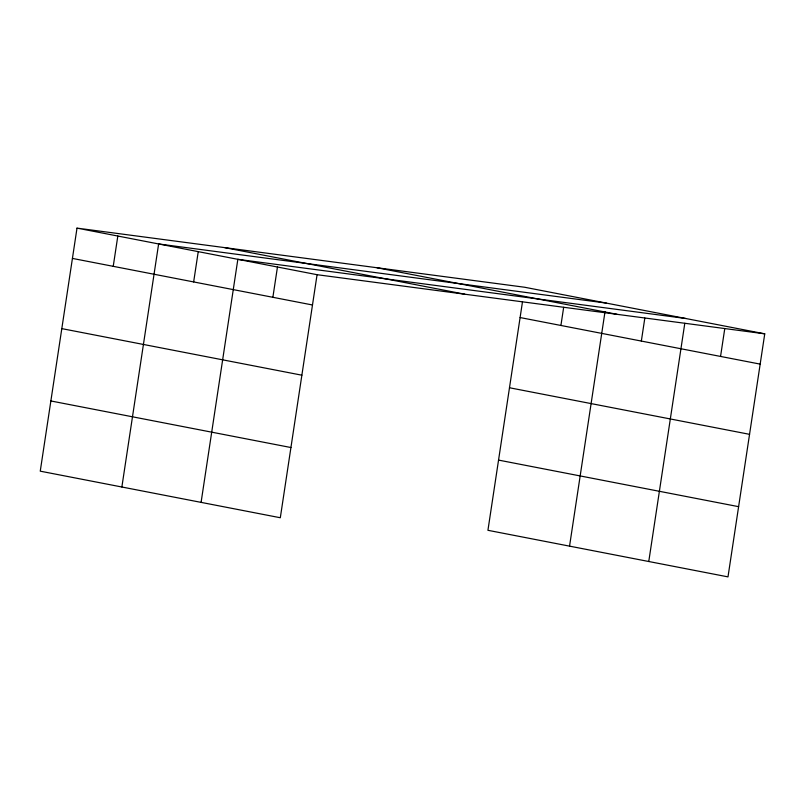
<?xml version="1.0" encoding="UTF-8"?>
<svg xmlns="http://www.w3.org/2000/svg" width="805" height="805" viewBox="0 0 805 805"><rect width="100%" height="100%" fill="white"/><g stroke="black" fill="none" stroke-linecap="round" stroke-linejoin="round"><path stroke-width="1.21" d="M77.008 228.117L40.25 471.167L280.311 517.746L317.069 274.696L77.008 228.117L524.689 287.254L764.75 333.834L727.992 576.883L487.931 530.304L522.485 301.795M113.233 266.324L117.822 236.036M121.867 487.005L158.625 243.955L606.306 303.093M193.653 281.931L198.241 251.643M201.089 502.37L237.847 259.321L685.528 318.458M272.875 297.297L277.463 267.008M560.914 325.462L563.671 307.289M569.548 546.142L605.028 311.575M641.344 341.068L644.825 318.045M648.77 561.508L684.793 323.308M720.556 356.434L724.772 328.571M317.069 274.696L764.75 333.834M376.951 267.743L617.012 314.312M224.746 247.638L464.807 294.207M520.111 317.552L760.172 364.122M72.43 258.415L312.491 304.984M509.485 387.758L749.556 434.328M61.804 328.621L301.865 375.19M498.547 460.098L738.608 506.667M50.866 400.96L290.927 447.53"/></g></svg>
